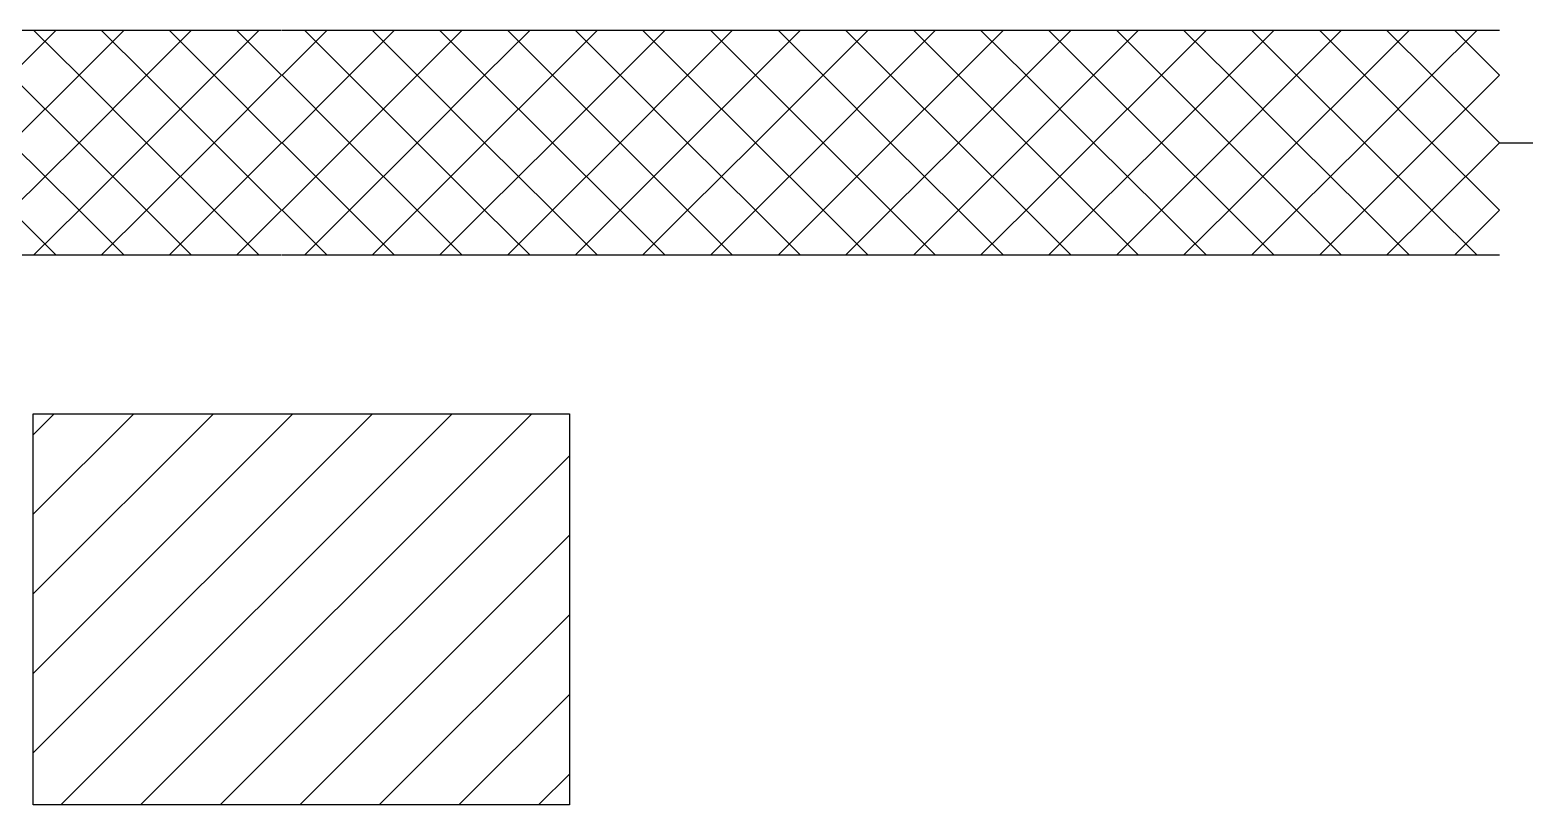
# Model space of a CAD drawing. Header units: inches. Extents: x 47316 to 59086, y 3141 to 11743.
# Drawn here: x 50341.46 to 50374.84, y 7486.97 to 7504.19 of the extents above; entities that cross this region are included whole.
import ezdxf

# ---------------------------------------------------------------- set-up
doc = ezdxf.new("R2010")
doc.units = ezdxf.units.IN
doc.header["$MEASUREMENT"] = 0

msp = doc.modelspace()

# ---------------------------------------------------------------- linework, layer by layer
at = {"color": 0, "lineweight": -3}
for p, q in [((50341.046, 7504.19), (50342.553, 7504.19)), ((50342.046, 7504.19), (50341.046, 7503.189)), ((50342.553, 7503.189), (50341.54, 7504.19)), ((50342.553, 7504.19), (50344.047, 7504.19)), ((50343.553, 7504.19), (50342.553, 7503.189)), ((50344.047, 7503.189), (50343.047, 7504.19)), ((50344.047, 7504.19), (50345.555, 7504.19)), ((50345.048, 7504.19), (50344.047, 7503.189)), ((50345.555, 7503.189), (50344.554, 7504.19)), ((50345.555, 7504.19), (50347.049, 7504.19)), ((50346.555, 7504.19), (50345.555, 7503.189)), ((50347.049, 7503.189), (50346.049, 7504.19)), ((50347.062, 7504.19), (50348.556, 7504.19)), ((50348.062, 7504.19), (50347.062, 7503.189)), ((50348.556, 7503.189), (50347.556, 7504.19)), ((50348.556, 7504.19), (50350.064, 7504.19)), ((50349.557, 7504.19), (50348.556, 7503.189)), ((50350.064, 7503.189), (50349.063, 7504.19)), ((50350.064, 7504.19), (50351.558, 7504.19)), ((50351.064, 7504.19), (50350.064, 7503.189)), ((50351.558, 7503.189), (50350.558, 7504.19)), ((50351.558, 7504.19), (50353.065, 7504.19)), ((50352.571, 7504.19), (50351.558, 7503.189)), ((50353.065, 7503.189), (50352.065, 7504.19)), ((50353.065, 7504.19), (50354.572, 7504.19)), ((50354.066, 7504.19), (50353.065, 7503.189)), ((50354.572, 7503.189), (50353.572, 7504.19)), ((50354.572, 7504.19), (50356.067, 7504.19)), ((50355.573, 7504.19), (50354.572, 7503.189)), ((50356.067, 7503.189), (50355.067, 7504.19)), ((50356.067, 7504.19), (50357.574, 7504.19)), ((50357.068, 7504.19), (50356.067, 7503.189)), ((50357.574, 7503.189), (50356.574, 7504.19)), ((50357.574, 7504.19), (50359.081, 7504.19)), ((50358.575, 7504.19), (50357.574, 7503.189)), ((50359.081, 7503.189), (50358.081, 7504.19)), ((50359.081, 7504.19), (50360.576, 7504.19)), ((50360.082, 7504.19), (50359.081, 7503.189)), ((50360.576, 7503.189), (50359.576, 7504.19)), ((50360.576, 7504.19), (50362.083, 7504.19)), ((50361.577, 7504.19), (50360.576, 7503.189)), ((50362.083, 7503.189), (50361.083, 7504.19)), ((50362.083, 7504.19), (50363.59, 7504.19)), ((50363.084, 7504.19), (50362.083, 7503.189)), ((50363.59, 7503.189), (50362.577, 7504.19)), ((50363.59, 7504.19), (50365.085, 7504.19)), ((50364.591, 7504.19), (50363.59, 7503.189)), ((50365.085, 7503.189), (50364.085, 7504.19)), ((50365.085, 7504.19), (50366.592, 7504.19)), ((50366.086, 7504.19), (50365.085, 7503.189)), ((50366.592, 7503.189), (50365.592, 7504.19)), ((50366.592, 7504.19), (50368.099, 7504.19)), ((50367.593, 7504.19), (50366.592, 7503.189)), ((50368.099, 7503.189), (50367.086, 7504.19)), ((50368.099, 7504.19), (50369.594, 7504.19)), ((50369.1, 7504.19), (50368.099, 7503.189)), ((50369.594, 7503.189), (50368.593, 7504.19)), ((50369.594, 7504.19), (50371.101, 7504.19)), ((50370.595, 7504.19), (50369.594, 7503.189)), ((50371.101, 7503.189), (50370.101, 7504.19)), ((50371.101, 7504.19), (50372.596, 7504.19)), ((50372.102, 7504.19), (50371.101, 7503.189)), ((50372.596, 7503.189), (50371.595, 7504.19)), ((50372.596, 7504.19), (50374.103, 7504.19)), ((50373.609, 7504.19), (50372.596, 7503.189)), ((50374.103, 7503.189), (50373.102, 7504.19)), ((50341.046, 7501.682), (50342.553, 7503.189)), ((50341.046, 7503.189), (50342.553, 7501.682)), ((50342.553, 7501.682), (50344.047, 7503.189)), ((50342.553, 7503.189), (50344.047, 7501.682)), ((50344.047, 7501.682), (50345.555, 7503.189)), ((50344.047, 7503.189), (50345.555, 7501.682)), ((50345.555, 7501.682), (50347.049, 7503.189)), ((50345.555, 7503.189), (50347.049, 7501.682)), ((50347.062, 7501.682), (50348.556, 7503.189)), ((50347.062, 7503.189), (50348.556, 7501.682)), ((50348.556, 7501.682), (50350.064, 7503.189)), ((50348.556, 7503.189), (50350.064, 7501.682)), ((50350.064, 7501.682), (50351.558, 7503.189)), ((50350.064, 7503.189), (50351.558, 7501.682)), ((50351.558, 7501.682), (50353.065, 7503.189)), ((50351.558, 7503.189), (50353.065, 7501.682)), ((50353.065, 7501.682), (50354.572, 7503.189)), ((50353.065, 7503.189), (50354.572, 7501.682)), ((50354.572, 7501.682), (50356.067, 7503.189)), ((50354.572, 7503.189), (50356.067, 7501.682)), ((50356.067, 7501.682), (50357.574, 7503.189)), ((50356.067, 7503.189), (50357.574, 7501.682)), ((50357.574, 7501.682), (50359.081, 7503.189)), ((50357.574, 7503.189), (50359.081, 7501.682)), ((50359.081, 7501.682), (50360.576, 7503.189)), ((50359.081, 7503.189), (50360.576, 7501.682)), ((50360.576, 7501.682), (50362.083, 7503.189)), ((50360.576, 7503.189), (50362.083, 7501.682)), ((50362.083, 7501.682), (50363.59, 7503.189)), ((50362.083, 7503.189), (50363.59, 7501.682)), ((50363.59, 7501.682), (50365.085, 7503.189)), ((50363.59, 7503.189), (50365.085, 7501.682)), ((50365.085, 7501.682), (50366.592, 7503.189)), ((50365.085, 7503.189), (50366.592, 7501.682)), ((50366.592, 7501.682), (50368.099, 7503.189)), ((50366.592, 7503.189), (50368.099, 7501.682)), ((50368.099, 7501.682), (50369.594, 7503.189)), ((50368.099, 7503.189), (50369.594, 7501.682)), ((50369.594, 7501.682), (50371.101, 7503.189)), ((50369.594, 7503.189), (50371.101, 7501.682)), ((50371.101, 7501.682), (50372.596, 7503.189)), ((50371.101, 7503.189), (50372.596, 7501.682)), ((50372.596, 7501.682), (50374.103, 7503.189)), ((50372.596, 7503.189), (50374.103, 7501.682)), ((50342.553, 7500.187), (50341.046, 7501.682)), ((50342.553, 7501.682), (50341.046, 7500.187)), ((50344.047, 7500.187), (50342.553, 7501.682)), ((50344.047, 7501.682), (50342.553, 7500.187)), ((50345.555, 7500.187), (50344.047, 7501.682)), ((50345.555, 7501.682), (50344.047, 7500.187)), ((50347.049, 7500.187), (50345.555, 7501.682)), ((50347.049, 7501.682), (50345.555, 7500.187)), ((50347.049, 7501.682), (50347.062, 7501.682)), ((50348.556, 7500.187), (50347.062, 7501.682)), ((50348.556, 7501.682), (50347.062, 7500.187)), ((50350.064, 7500.187), (50348.556, 7501.682)), ((50350.064, 7501.682), (50348.556, 7500.187)), ((50351.558, 7500.187), (50350.064, 7501.682)), ((50351.558, 7501.682), (50350.064, 7500.187)), ((50353.065, 7500.187), (50351.558, 7501.682)), ((50353.065, 7501.682), (50351.558, 7500.187)), ((50354.572, 7500.187), (50353.065, 7501.682)), ((50354.572, 7501.682), (50353.065, 7500.187)), ((50356.067, 7500.187), (50354.572, 7501.682)), ((50356.067, 7501.682), (50354.572, 7500.187)), ((50357.574, 7500.187), (50356.067, 7501.682)), ((50357.574, 7501.682), (50356.067, 7500.187)), ((50359.081, 7500.187), (50357.574, 7501.682)), ((50359.081, 7501.682), (50357.574, 7500.187)), ((50360.576, 7500.187), (50359.081, 7501.682)), ((50360.576, 7501.682), (50359.081, 7500.187)), ((50362.083, 7500.187), (50360.576, 7501.682)), ((50362.083, 7501.682), (50360.576, 7500.187)), ((50363.59, 7500.187), (50362.083, 7501.682)), ((50363.59, 7501.682), (50362.083, 7500.187)), ((50365.085, 7500.187), (50363.59, 7501.682)), ((50365.085, 7501.682), (50363.59, 7500.187)), ((50366.592, 7500.187), (50365.085, 7501.682)), ((50366.592, 7501.682), (50365.085, 7500.187)), ((50368.099, 7500.187), (50366.592, 7501.682)), ((50368.099, 7501.682), (50366.592, 7500.187)), ((50369.594, 7500.187), (50368.099, 7501.682)), ((50369.594, 7501.682), (50368.099, 7500.187)), ((50371.101, 7500.187), (50369.594, 7501.682)), ((50371.101, 7501.682), (50369.594, 7500.187)), ((50372.596, 7500.187), (50371.101, 7501.682)), ((50372.596, 7501.682), (50371.101, 7500.187)), ((50374.103, 7500.187), (50372.596, 7501.682)), ((50374.103, 7501.682), (50372.596, 7500.187)), ((50374.103, 7501.682), (50374.844, 7501.682)), ((50341.046, 7500.187), (50342.046, 7499.187)), ((50341.54, 7499.187), (50342.553, 7500.187)), ((50342.553, 7500.187), (50343.553, 7499.187)), ((50343.047, 7499.187), (50344.047, 7500.187)), ((50344.047, 7500.187), (50345.048, 7499.187)), ((50344.554, 7499.187), (50345.555, 7500.187)), ((50345.555, 7500.187), (50346.555, 7499.187)), ((50346.049, 7499.187), (50347.049, 7500.187)), ((50347.062, 7500.187), (50348.062, 7499.187)), ((50347.556, 7499.187), (50348.556, 7500.187)), ((50348.556, 7500.187), (50349.557, 7499.187)), ((50349.063, 7499.187), (50350.064, 7500.187)), ((50350.064, 7500.187), (50351.064, 7499.187)), ((50350.558, 7499.187), (50351.558, 7500.187)), ((50351.558, 7500.187), (50352.571, 7499.187)), ((50352.065, 7499.187), (50353.065, 7500.187)), ((50353.065, 7500.187), (50354.066, 7499.187)), ((50353.572, 7499.187), (50354.572, 7500.187)), ((50354.572, 7500.187), (50355.573, 7499.187)), ((50355.067, 7499.187), (50356.067, 7500.187)), ((50356.067, 7500.187), (50357.068, 7499.187)), ((50356.574, 7499.187), (50357.574, 7500.187)), ((50357.574, 7500.187), (50358.575, 7499.187)), ((50358.081, 7499.187), (50359.081, 7500.187)), ((50359.081, 7500.187), (50360.082, 7499.187)), ((50359.576, 7499.187), (50360.576, 7500.187)), ((50360.576, 7500.187), (50361.577, 7499.187)), ((50361.083, 7499.187), (50362.083, 7500.187)), ((50362.083, 7500.187), (50363.084, 7499.187)), ((50362.577, 7499.187), (50363.59, 7500.187)), ((50363.59, 7500.187), (50364.591, 7499.187)), ((50364.085, 7499.187), (50365.085, 7500.187)), ((50365.085, 7500.187), (50366.086, 7499.187)), ((50365.592, 7499.187), (50366.592, 7500.187)), ((50366.592, 7500.187), (50367.593, 7499.187)), ((50367.086, 7499.187), (50368.099, 7500.187)), ((50368.099, 7500.187), (50369.1, 7499.187)), ((50368.593, 7499.187), (50369.594, 7500.187)), ((50369.594, 7500.187), (50370.595, 7499.187)), ((50370.101, 7499.187), (50371.101, 7500.187)), ((50371.101, 7500.187), (50372.102, 7499.187)), ((50371.595, 7499.187), (50372.596, 7500.187)), ((50372.596, 7500.187), (50373.609, 7499.187)), ((50373.102, 7499.187), (50374.103, 7500.187)), ((50342.553, 7499.187), (50341.046, 7499.187)), ((50344.047, 7499.187), (50342.553, 7499.187)), ((50345.555, 7499.187), (50344.047, 7499.187)), ((50347.049, 7499.187), (50345.555, 7499.187)), ((50348.556, 7499.187), (50347.062, 7499.187)), ((50350.064, 7499.187), (50348.556, 7499.187)), ((50351.558, 7499.187), (50350.064, 7499.187)), ((50353.065, 7499.187), (50351.558, 7499.187)), ((50354.572, 7499.187), (50353.065, 7499.187)), ((50356.067, 7499.187), (50354.572, 7499.187)), ((50357.574, 7499.187), (50356.067, 7499.187)), ((50359.081, 7499.187), (50357.574, 7499.187)), ((50360.576, 7499.187), (50359.081, 7499.187)), ((50362.083, 7499.187), (50360.576, 7499.187)), ((50363.59, 7499.187), (50362.083, 7499.187)), ((50365.085, 7499.187), (50363.59, 7499.187)), ((50366.592, 7499.187), (50365.085, 7499.187)), ((50368.099, 7499.187), (50366.592, 7499.187)), ((50369.594, 7499.187), (50368.099, 7499.187)), ((50371.101, 7499.187), (50369.594, 7499.187)), ((50372.596, 7499.187), (50371.101, 7499.187)), ((50374.103, 7499.187), (50372.596, 7499.187)), ((50349.072, 7495.665), (50341.536, 7488.129)), ((50347.304, 7495.665), (50341.536, 7489.897)), ((50345.537, 7495.665), (50341.536, 7491.665)), ((50343.769, 7495.665), (50341.536, 7493.432)), ((50342.001, 7495.665), (50341.536, 7495.2)), ((50341.536, 7486.975), (50341.536, 7495.665)), ((50341.536, 7495.665), (50353.443, 7495.665)), ((50350.84, 7495.665), (50342.15, 7486.975)), ((50352.608, 7495.665), (50343.918, 7486.975)), ((50353.443, 7495.665), (50353.443, 7486.975)), ((50353.443, 7494.733), (50345.686, 7486.975)), ((50353.443, 7492.965), (50347.453, 7486.975)), ((50353.443, 7491.197), (50349.221, 7486.975)), ((50353.443, 7489.429), (50350.989, 7486.975)), ((50353.443, 7487.662), (50352.757, 7486.975)), ((50353.443, 7486.975), (50341.536, 7486.975))]:
    msp.add_line(p, q, dxfattribs=at)

doc.saveas('drawing.dxf')
